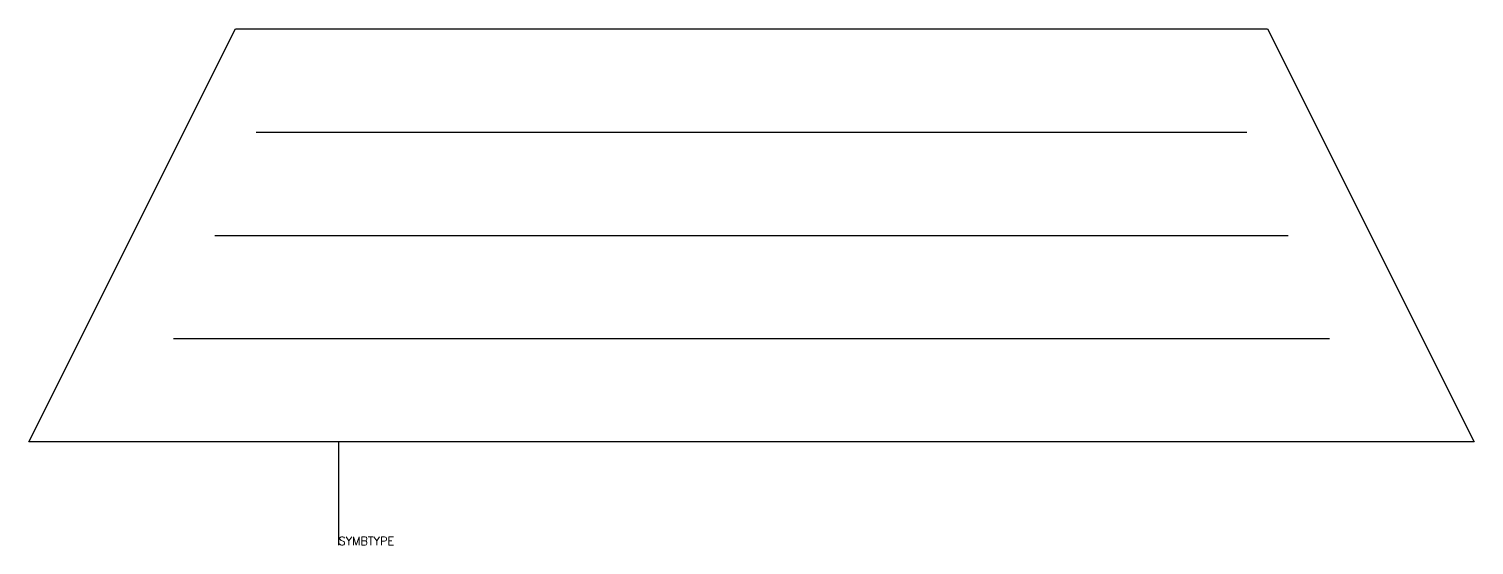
# Model space of a CAD drawing. Extents: x 162.5 to 197.5, y 186 to 198.5.
import ezdxf

# ---------------------------------------------------------------- set-up
doc = ezdxf.new("R2010")
doc.units = 0
doc.header["$LTSCALE"] = 6
doc.header["$MEASUREMENT"] = 0
doc.layers.get('0').update_dxf_attribs({"linetype": 'CONTINUOUS'})
doc.layers.add('1', color=7, linetype='CONTINUOUS')
doc.styles.get("Standard").update_dxf_attribs({"font": 'simplex', "width": 0.85})

msp = doc.modelspace()

# ---------------------------------------------------------------- linework, layer by layer
at = {"layer": '1'}
for p, q in [((162.5, 188.5), (167.5, 198.5)), ((167.5, 198.5), (192.5, 198.5)), ((192.5, 198.5), (197.5, 188.5)), ((168, 196), (192, 196)), ((167, 193.5), (193, 193.5)), ((166, 191), (194, 191)), ((197.5, 188.5), (162.5, 188.5)), ((170, 188.5), (170, 188.499)), ((170, 188.499), (170, 186))]:
    msp.add_line(p, q, dxfattribs=at)

# ---------------------------------------------------------------- texts
at = {"flags": 1}
msp.add_attdef('SYMBTYPE', (170, 186), 'GN', height=0.2, dxfattribs=at)

doc.saveas('drawing.dxf')
